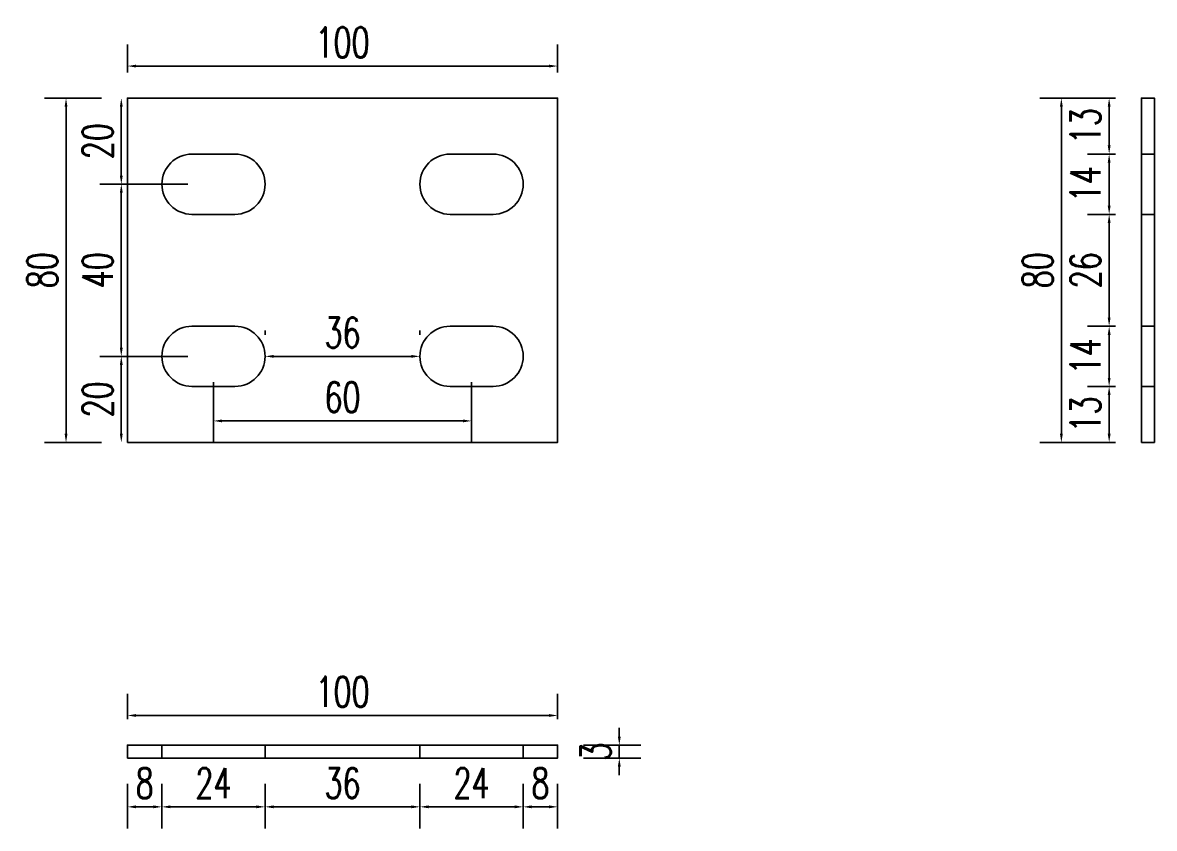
# Model space of a CAD drawing. Header units: millimetres. Extents: x -1088552 to 100, y 985 to 1353733.
# Drawn here: x -946510.8 to -946247.6, y 1261331.9 to 1261519.1 of the extents above; entities that cross this region are included whole.
import ezdxf

# ---------------------------------------------------------------- set-up
doc = ezdxf.new("R2010")
doc.units = ezdxf.units.MM
doc.header["$LTSCALE"] = 10
doc.layers.get('DEFPOINTS').update_dxf_attribs({"linetype": 'CONTINUOUS'})
doc.layers.add('W-STEEL_FRAME钢架', color=3, linetype='CONTINUOUS')
doc.styles.add('STANDARD_T3', font='simplex.shx', dxfattribs={"width": 0.7, "bigfont": 'gbcbig.shx'})
doc.dimstyles.new('W&&2', dxfattribs={"dimtxt": 3.5, "dimasz": 1, "dimexe": 2.5, "dimexo": 3, "dimgap": 1, "dimtad": 1, "dimdec": 0, "dimzin": 0, "dimdsep": 46, "dimtxsty": 'STANDARD_T3', "dimcen": 0.09, "dimclrd": 1, "dimclre": 1, "dimclrt": 7, "dimazin": 2, "dimtfac": 1, "dimtdec": 0, "dimtix": 1, "dimtmove": 2, "dimatfit": 3, "dimfxl": 100, "dimtolj": 1, "dimtzin": 0, "dimarcsym": 0})

# ---------------------------------------------------------------- blocks, each defined once
blk = doc.blocks.new('*D151')
at = {"layer": 'DEFPOINTS', "color": 0, "transparency": 16777216}
for p in [(-946386.39, 1261509.02), (-946486.39, 1261501.56), (-946386.39, 1261501.56)]:
    blk.add_point(p, dxfattribs=at)
at = {"layer": 'W-STEEL_FRAME钢架', "color": 1, "lineweight": -2, "transparency": 16777216}
for p, q in [((-946486.39, 1261507.56), (-946486.39, 1261514.02)), ((-946386.39, 1261507.56), (-946386.39, 1261514.02)), ((-946484.39, 1261509.02), (-946388.39, 1261509.02))]:
    blk.add_line(p, q, dxfattribs=at)
at = {"layer": 'W-STEEL_FRAME钢架', "color": 1, "transparency": 16777216}
for points in [[(-946484.39, 1261509.35), (-946484.39, 1261508.68), (-946486.39, 1261509.02)], [(-946388.39, 1261509.35), (-946388.39, 1261508.68), (-946386.39, 1261509.02)]]:
    blk.add_solid(points, dxfattribs=at)
at = {"layer": 'W-STEEL_FRAME钢架', "color": 7, "transparency": 16777216, "insert": (-946436.39, 1261514.52), "char_height": 7, "attachment_point": 5, "style": 'STANDARD_T3'}
blk.add_mtext('\\A1;100', dxfattribs=at)
blk = doc.blocks.new('*D152')
at = {"layer": 'DEFPOINTS', "color": 0, "transparency": 16777216}
for p in [(-946486.39, 1261501.56), (-946500.67, 1261421.56), (-946486.39, 1261421.56)]:
    blk.add_point(p, dxfattribs=at)
at = {"layer": 'W-STEEL_FRAME钢架', "color": 1, "lineweight": -2, "transparency": 16777216}
for p, q in [((-946492.39, 1261501.56), (-946505.67, 1261501.56)), ((-946500.67, 1261499.56), (-946500.67, 1261423.56)), ((-946492.39, 1261421.56), (-946505.67, 1261421.56))]:
    blk.add_line(p, q, dxfattribs=at)
at = {"layer": 'W-STEEL_FRAME钢架', "color": 1, "transparency": 16777216}
for points in [[(-946501, 1261499.56), (-946500.33, 1261499.56), (-946500.67, 1261501.56)], [(-946501, 1261423.56), (-946500.33, 1261423.56), (-946500.67, 1261421.56)]]:
    blk.add_solid(points, dxfattribs=at)
at = {"layer": 'W-STEEL_FRAME钢架', "color": 7, "transparency": 16777216, "insert": (-946506.17, 1261461.56), "char_height": 7, "attachment_point": 5, "rotation": 90, "style": 'STANDARD_T3'}
blk.add_mtext('\\A1;80', dxfattribs=at)
blk = doc.blocks.new('*D153')
at = {"layer": 'DEFPOINTS', "color": 0, "transparency": 16777216}
for p in [(-946466.39, 1261441.56), (-946406.39, 1261441.56), (-946406.39, 1261426.56)]:
    blk.add_point(p, dxfattribs=at)
at = {"layer": 'W-STEEL_FRAME钢架', "color": 1, "lineweight": -2, "transparency": 16777216}
for p, q in [((-946466.39, 1261435.56), (-946466.39, 1261421.56)), ((-946406.39, 1261435.56), (-946406.39, 1261421.56)), ((-946464.39, 1261426.56), (-946408.39, 1261426.56))]:
    blk.add_line(p, q, dxfattribs=at)
at = {"layer": 'W-STEEL_FRAME钢架', "color": 1, "transparency": 16777216}
for points in [[(-946464.39, 1261426.89), (-946464.39, 1261426.23), (-946466.39, 1261426.56)], [(-946408.39, 1261426.89), (-946408.39, 1261426.23), (-946406.39, 1261426.56)]]:
    blk.add_solid(points, dxfattribs=at)
at = {"layer": 'W-STEEL_FRAME钢架', "color": 7, "transparency": 16777216, "insert": (-946436.39, 1261432.06), "char_height": 7, "attachment_point": 5, "style": 'STANDARD_T3'}
blk.add_mtext('\\A1;60', dxfattribs=at)
blk = doc.blocks.new('*D154')
at = {"layer": 'DEFPOINTS', "color": 0, "transparency": 16777216}
for p in [(-946487.82, 1261481.56), (-946466.39, 1261481.56), (-946466.39, 1261441.56)]:
    blk.add_point(p, dxfattribs=at)
at = {"layer": 'W-STEEL_FRAME钢架', "color": 1, "lineweight": -2, "transparency": 16777216}
for p, q in [((-946472.39, 1261481.56), (-946492.82, 1261481.56)), ((-946487.82, 1261443.56), (-946487.82, 1261479.56)), ((-946472.39, 1261441.56), (-946492.82, 1261441.56))]:
    blk.add_line(p, q, dxfattribs=at)
at = {"layer": 'W-STEEL_FRAME钢架', "color": 1, "transparency": 16777216}
for points in [[(-946488.16, 1261479.56), (-946487.49, 1261479.56), (-946487.82, 1261481.56)], [(-946488.16, 1261443.56), (-946487.49, 1261443.56), (-946487.82, 1261441.56)]]:
    blk.add_solid(points, dxfattribs=at)
at = {"layer": 'W-STEEL_FRAME钢架', "color": 7, "transparency": 16777216, "insert": (-946493.32, 1261461.56), "char_height": 7, "attachment_point": 5, "rotation": 90, "style": 'STANDARD_T3'}
blk.add_mtext('\\A1;40', dxfattribs=at)
blk = doc.blocks.new('*D155')
at = {"layer": 'DEFPOINTS', "color": 0, "transparency": 16777216}
for p in [(-946386.39, 1261358.1), (-946486.39, 1261351.21), (-946386.39, 1261351.21)]:
    blk.add_point(p, dxfattribs=at)
at = {"layer": 'W-STEEL_FRAME钢架', "color": 1, "lineweight": -2, "transparency": 16777216}
for p, q in [((-946486.39, 1261357.21), (-946486.39, 1261363.1)), ((-946386.39, 1261357.21), (-946386.39, 1261363.1)), ((-946484.39, 1261358.1), (-946388.39, 1261358.1))]:
    blk.add_line(p, q, dxfattribs=at)
at = {"layer": 'W-STEEL_FRAME钢架', "color": 1, "transparency": 16777216}
for points in [[(-946484.39, 1261358.44), (-946484.39, 1261357.77), (-946486.39, 1261358.1)], [(-946388.39, 1261358.44), (-946388.39, 1261357.77), (-946386.39, 1261358.1)]]:
    blk.add_solid(points, dxfattribs=at)
at = {"layer": 'W-STEEL_FRAME钢架', "color": 7, "transparency": 16777216, "insert": (-946436.39, 1261363.6), "char_height": 7, "attachment_point": 5, "style": 'STANDARD_T3'}
blk.add_mtext('\\A1;100', dxfattribs=at)
blk = doc.blocks.new('*D156')
at = {"layer": 'DEFPOINTS', "color": 0, "transparency": 16777216}
for p in [(-946486.39, 1261348.21), (-946478.39, 1261348.21), (-946478.39, 1261336.87)]:
    blk.add_point(p, dxfattribs=at)
at = {"layer": 'W-STEEL_FRAME钢架', "color": 1, "lineweight": -2, "transparency": 16777216}
for p, q in [((-946486.39, 1261342.21), (-946486.39, 1261331.87)), ((-946478.39, 1261342.21), (-946478.39, 1261331.87)), ((-946484.39, 1261336.87), (-946480.39, 1261336.87))]:
    blk.add_line(p, q, dxfattribs=at)
at = {"layer": 'W-STEEL_FRAME钢架', "color": 1, "transparency": 16777216}
for points in [[(-946484.39, 1261337.21), (-946484.39, 1261336.54), (-946486.39, 1261336.87)], [(-946480.39, 1261337.21), (-946480.39, 1261336.54), (-946478.39, 1261336.87)]]:
    blk.add_solid(points, dxfattribs=at)
at = {"layer": 'W-STEEL_FRAME钢架', "color": 7, "transparency": 16777216, "insert": (-946482.39, 1261342.37), "char_height": 7, "attachment_point": 5, "style": 'STANDARD_T3'}
blk.add_mtext('\\A1;8', dxfattribs=at)
blk = doc.blocks.new('*D157')
at = {"layer": 'DEFPOINTS', "color": 0, "transparency": 16777216}
for p in [(-946478.39, 1261348.21), (-946454.39, 1261348.21), (-946454.39, 1261336.87)]:
    blk.add_point(p, dxfattribs=at)
at = {"layer": 'W-STEEL_FRAME钢架', "color": 1, "lineweight": -2, "transparency": 16777216}
for p, q in [((-946478.39, 1261342.21), (-946478.39, 1261331.87)), ((-946454.39, 1261342.21), (-946454.39, 1261331.87)), ((-946476.39, 1261336.87), (-946456.39, 1261336.87))]:
    blk.add_line(p, q, dxfattribs=at)
at = {"layer": 'W-STEEL_FRAME钢架', "color": 1, "transparency": 16777216}
for points in [[(-946476.39, 1261337.21), (-946476.39, 1261336.54), (-946478.39, 1261336.87)], [(-946456.39, 1261337.21), (-946456.39, 1261336.54), (-946454.39, 1261336.87)]]:
    blk.add_solid(points, dxfattribs=at)
at = {"layer": 'W-STEEL_FRAME钢架', "color": 7, "transparency": 16777216, "insert": (-946466.39, 1261342.37), "char_height": 7, "attachment_point": 5, "style": 'STANDARD_T3'}
blk.add_mtext('\\A1;24', dxfattribs=at)
blk = doc.blocks.new('*D158')
at = {"layer": 'DEFPOINTS', "color": 0, "transparency": 16777216}
for p in [(-946454.39, 1261348.21), (-946418.39, 1261348.21), (-946418.39, 1261336.87)]:
    blk.add_point(p, dxfattribs=at)
at = {"layer": 'W-STEEL_FRAME钢架', "color": 1, "lineweight": -2, "transparency": 16777216}
for p, q in [((-946454.39, 1261342.21), (-946454.39, 1261331.87)), ((-946418.39, 1261342.21), (-946418.39, 1261331.87)), ((-946452.39, 1261336.87), (-946420.39, 1261336.87))]:
    blk.add_line(p, q, dxfattribs=at)
at = {"layer": 'W-STEEL_FRAME钢架', "color": 1, "transparency": 16777216}
for points in [[(-946452.39, 1261337.21), (-946452.39, 1261336.54), (-946454.39, 1261336.87)], [(-946420.39, 1261337.21), (-946420.39, 1261336.54), (-946418.39, 1261336.87)]]:
    blk.add_solid(points, dxfattribs=at)
at = {"layer": 'W-STEEL_FRAME钢架', "color": 7, "transparency": 16777216, "insert": (-946436.39, 1261342.37), "char_height": 7, "attachment_point": 5, "style": 'STANDARD_T3'}
blk.add_mtext('\\A1;36', dxfattribs=at)
blk = doc.blocks.new('*D159')
at = {"layer": 'DEFPOINTS', "color": 0, "transparency": 16777216}
for p in [(-946418.39, 1261348.21), (-946394.39, 1261348.21), (-946394.39, 1261336.87)]:
    blk.add_point(p, dxfattribs=at)
at = {"layer": 'W-STEEL_FRAME钢架', "color": 1, "lineweight": -2, "transparency": 16777216}
for p, q in [((-946418.39, 1261342.21), (-946418.39, 1261331.87)), ((-946394.39, 1261342.21), (-946394.39, 1261331.87)), ((-946416.39, 1261336.87), (-946396.39, 1261336.87))]:
    blk.add_line(p, q, dxfattribs=at)
at = {"layer": 'W-STEEL_FRAME钢架', "color": 1, "transparency": 16777216}
for points in [[(-946416.39, 1261337.21), (-946416.39, 1261336.54), (-946418.39, 1261336.87)], [(-946396.39, 1261337.21), (-946396.39, 1261336.54), (-946394.39, 1261336.87)]]:
    blk.add_solid(points, dxfattribs=at)
at = {"layer": 'W-STEEL_FRAME钢架', "color": 7, "transparency": 16777216, "insert": (-946406.39, 1261342.37), "char_height": 7, "attachment_point": 5, "style": 'STANDARD_T3'}
blk.add_mtext('\\A1;24', dxfattribs=at)
blk = doc.blocks.new('*D160')
at = {"layer": 'DEFPOINTS', "color": 0, "transparency": 16777216}
for p in [(-946394.39, 1261348.21), (-946386.39, 1261348.21), (-946386.39, 1261336.87)]:
    blk.add_point(p, dxfattribs=at)
at = {"layer": 'W-STEEL_FRAME钢架', "color": 1, "lineweight": -2, "transparency": 16777216}
for p, q in [((-946394.39, 1261342.21), (-946394.39, 1261331.87)), ((-946386.39, 1261342.21), (-946386.39, 1261331.87)), ((-946392.39, 1261336.87), (-946388.39, 1261336.87))]:
    blk.add_line(p, q, dxfattribs=at)
at = {"layer": 'W-STEEL_FRAME钢架', "color": 1, "transparency": 16777216}
for points in [[(-946392.39, 1261337.21), (-946392.39, 1261336.54), (-946394.39, 1261336.87)], [(-946388.39, 1261337.21), (-946388.39, 1261336.54), (-946386.39, 1261336.87)]]:
    blk.add_solid(points, dxfattribs=at)
at = {"layer": 'W-STEEL_FRAME钢架', "color": 7, "transparency": 16777216, "insert": (-946390.39, 1261342.37), "char_height": 7, "attachment_point": 5, "style": 'STANDARD_T3'}
blk.add_mtext('\\A1;8', dxfattribs=at)
blk = doc.blocks.new('*D161')
at = {"layer": 'DEFPOINTS', "color": 0, "transparency": 16777216}
for p in [(-946250.65, 1261501.56), (-946258.16, 1261488.56), (-946250.65, 1261488.56)]:
    blk.add_point(p, dxfattribs=at)
at = {"layer": 'W-STEEL_FRAME钢架', "color": 1, "lineweight": -2, "transparency": 16777216}
for p, q in [((-946256.65, 1261501.56), (-946263.16, 1261501.56)), ((-946258.16, 1261499.56), (-946258.16, 1261490.56)), ((-946256.65, 1261488.56), (-946263.16, 1261488.56))]:
    blk.add_line(p, q, dxfattribs=at)
at = {"layer": 'W-STEEL_FRAME钢架', "color": 1, "transparency": 16777216}
for points in [[(-946258.49, 1261499.56), (-946257.83, 1261499.56), (-946258.16, 1261501.56)], [(-946258.49, 1261490.56), (-946257.83, 1261490.56), (-946258.16, 1261488.56)]]:
    blk.add_solid(points, dxfattribs=at)
at = {"layer": 'W-STEEL_FRAME钢架', "color": 7, "transparency": 16777216, "insert": (-946263.66, 1261495.06), "char_height": 7, "attachment_point": 5, "rotation": 90, "style": 'STANDARD_T3'}
blk.add_mtext('\\A1;13', dxfattribs=at)
blk = doc.blocks.new('*D162')
at = {"layer": 'DEFPOINTS', "color": 0, "transparency": 16777216}
for p in [(-946250.65, 1261488.56), (-946258.16, 1261474.56), (-946250.65, 1261474.56)]:
    blk.add_point(p, dxfattribs=at)
at = {"layer": 'W-STEEL_FRAME钢架', "color": 1, "lineweight": -2, "transparency": 16777216}
for p, q in [((-946256.65, 1261488.56), (-946263.16, 1261488.56)), ((-946258.16, 1261486.56), (-946258.16, 1261476.56)), ((-946256.65, 1261474.56), (-946263.16, 1261474.56))]:
    blk.add_line(p, q, dxfattribs=at)
at = {"layer": 'W-STEEL_FRAME钢架', "color": 1, "transparency": 16777216}
for points in [[(-946258.49, 1261486.56), (-946257.83, 1261486.56), (-946258.16, 1261488.56)], [(-946258.49, 1261476.56), (-946257.83, 1261476.56), (-946258.16, 1261474.56)]]:
    blk.add_solid(points, dxfattribs=at)
at = {"layer": 'W-STEEL_FRAME钢架', "color": 7, "transparency": 16777216, "insert": (-946263.66, 1261481.56), "char_height": 7, "attachment_point": 5, "rotation": 90, "style": 'STANDARD_T3'}
blk.add_mtext('\\A1;14', dxfattribs=at)
blk = doc.blocks.new('*D163')
at = {"layer": 'DEFPOINTS', "color": 0, "transparency": 16777216}
for p in [(-946250.65, 1261474.56), (-946258.16, 1261448.56), (-946250.65, 1261448.56)]:
    blk.add_point(p, dxfattribs=at)
at = {"layer": 'W-STEEL_FRAME钢架', "color": 1, "lineweight": -2, "transparency": 16777216}
for p, q in [((-946256.65, 1261474.56), (-946263.16, 1261474.56)), ((-946258.16, 1261472.56), (-946258.16, 1261450.56)), ((-946256.65, 1261448.56), (-946263.16, 1261448.56))]:
    blk.add_line(p, q, dxfattribs=at)
at = {"layer": 'W-STEEL_FRAME钢架', "color": 1, "transparency": 16777216}
for points in [[(-946258.49, 1261472.56), (-946257.83, 1261472.56), (-946258.16, 1261474.56)], [(-946258.49, 1261450.56), (-946257.83, 1261450.56), (-946258.16, 1261448.56)]]:
    blk.add_solid(points, dxfattribs=at)
at = {"layer": 'W-STEEL_FRAME钢架', "color": 7, "transparency": 16777216, "insert": (-946263.66, 1261461.56), "char_height": 7, "attachment_point": 5, "rotation": 90, "style": 'STANDARD_T3'}
blk.add_mtext('\\A1;26', dxfattribs=at)
blk = doc.blocks.new('*D164')
at = {"layer": 'DEFPOINTS', "color": 0, "transparency": 16777216}
for p in [(-946250.65, 1261448.56), (-946258.16, 1261434.56), (-946250.65, 1261434.56)]:
    blk.add_point(p, dxfattribs=at)
at = {"layer": 'W-STEEL_FRAME钢架', "color": 1, "lineweight": -2, "transparency": 16777216}
for p, q in [((-946256.65, 1261448.56), (-946263.16, 1261448.56)), ((-946258.16, 1261446.56), (-946258.16, 1261436.56)), ((-946256.65, 1261434.56), (-946263.16, 1261434.56))]:
    blk.add_line(p, q, dxfattribs=at)
at = {"layer": 'W-STEEL_FRAME钢架', "color": 1, "transparency": 16777216}
for points in [[(-946258.49, 1261446.56), (-946257.83, 1261446.56), (-946258.16, 1261448.56)], [(-946258.49, 1261436.56), (-946257.83, 1261436.56), (-946258.16, 1261434.56)]]:
    blk.add_solid(points, dxfattribs=at)
at = {"layer": 'W-STEEL_FRAME钢架', "color": 7, "transparency": 16777216, "insert": (-946263.66, 1261441.56), "char_height": 7, "attachment_point": 5, "rotation": 90, "style": 'STANDARD_T3'}
blk.add_mtext('\\A1;14', dxfattribs=at)
blk = doc.blocks.new('*D165')
at = {"layer": 'DEFPOINTS', "color": 0, "transparency": 16777216}
for p in [(-946250.65, 1261434.56), (-946258.16, 1261421.56), (-946250.65, 1261421.56)]:
    blk.add_point(p, dxfattribs=at)
at = {"layer": 'W-STEEL_FRAME钢架', "color": 1, "lineweight": -2, "transparency": 16777216}
for p, q in [((-946256.65, 1261434.56), (-946263.16, 1261434.56)), ((-946258.16, 1261432.56), (-946258.16, 1261423.56)), ((-946256.65, 1261421.56), (-946263.16, 1261421.56))]:
    blk.add_line(p, q, dxfattribs=at)
at = {"layer": 'W-STEEL_FRAME钢架', "color": 1, "transparency": 16777216}
for points in [[(-946258.49, 1261432.56), (-946257.83, 1261432.56), (-946258.16, 1261434.56)], [(-946258.49, 1261423.56), (-946257.83, 1261423.56), (-946258.16, 1261421.56)]]:
    blk.add_solid(points, dxfattribs=at)
at = {"layer": 'W-STEEL_FRAME钢架', "color": 7, "transparency": 16777216, "insert": (-946263.66, 1261428.06), "char_height": 7, "attachment_point": 5, "rotation": 90, "style": 'STANDARD_T3'}
blk.add_mtext('\\A1;13', dxfattribs=at)
blk = doc.blocks.new('*D166')
at = {"layer": 'DEFPOINTS', "color": 0, "transparency": 16777216}
for p in [(-946250.65, 1261501.56), (-946269.27, 1261421.56), (-946250.65, 1261421.56)]:
    blk.add_point(p, dxfattribs=at)
at = {"layer": 'W-STEEL_FRAME钢架', "color": 1, "lineweight": -2, "transparency": 16777216}
for p, q in [((-946256.65, 1261501.56), (-946274.27, 1261501.56)), ((-946269.27, 1261499.56), (-946269.27, 1261423.56)), ((-946256.65, 1261421.56), (-946274.27, 1261421.56))]:
    blk.add_line(p, q, dxfattribs=at)
at = {"layer": 'W-STEEL_FRAME钢架', "color": 1, "transparency": 16777216}
for points in [[(-946269.6, 1261499.56), (-946268.94, 1261499.56), (-946269.27, 1261501.56)], [(-946269.6, 1261423.56), (-946268.94, 1261423.56), (-946269.27, 1261421.56)]]:
    blk.add_solid(points, dxfattribs=at)
at = {"layer": 'W-STEEL_FRAME钢架', "color": 7, "transparency": 16777216, "insert": (-946274.77, 1261461.56), "char_height": 7, "attachment_point": 5, "rotation": 90, "style": 'STANDARD_T3'}
blk.add_mtext('\\A1;80', dxfattribs=at)
blk = doc.blocks.new('*D167')
at = {"layer": 'DEFPOINTS', "color": 0, "transparency": 16777216}
for p in [(-946454.39, 1261441.56), (-946418.39, 1261441.56), (-946418.39, 1261441.56)]:
    blk.add_point(p, dxfattribs=at)
at = {"layer": 'W-STEEL_FRAME钢架', "color": 1, "lineweight": -2, "transparency": 16777216}
for p, q in [((-946454.39, 1261447.56), (-946454.39, 1261446.56)), ((-946418.39, 1261447.56), (-946418.39, 1261446.56)), ((-946452.39, 1261441.56), (-946420.39, 1261441.56))]:
    blk.add_line(p, q, dxfattribs=at)
at = {"layer": 'W-STEEL_FRAME钢架', "color": 1, "transparency": 16777216}
for points in [[(-946452.39, 1261441.89), (-946452.39, 1261441.23), (-946454.39, 1261441.56)], [(-946420.39, 1261441.89), (-946420.39, 1261441.23), (-946418.39, 1261441.56)]]:
    blk.add_solid(points, dxfattribs=at)
at = {"layer": 'W-STEEL_FRAME钢架', "color": 7, "transparency": 16777216, "insert": (-946436.39, 1261447.06), "char_height": 7, "attachment_point": 5, "style": 'STANDARD_T3'}
blk.add_mtext('\\A1;36', dxfattribs=at)
blk = doc.blocks.new('*D168')
at = {"layer": 'DEFPOINTS', "color": 0, "transparency": 16777216}
for p in [(-946487.82, 1261501.56), (-946486.39, 1261501.56), (-946466.39, 1261481.56)]:
    blk.add_point(p, dxfattribs=at)
at = {"layer": 'W-STEEL_FRAME钢架', "color": 1, "lineweight": -2, "transparency": 16777216}
for p, q in [((-946492.39, 1261501.56), (-946492.82, 1261501.56)), ((-946487.82, 1261483.56), (-946487.82, 1261499.56)), ((-946472.39, 1261481.56), (-946492.82, 1261481.56))]:
    blk.add_line(p, q, dxfattribs=at)
at = {"layer": 'W-STEEL_FRAME钢架', "color": 1, "transparency": 16777216}
for points in [[(-946488.16, 1261499.56), (-946487.49, 1261499.56), (-946487.82, 1261501.56)], [(-946488.16, 1261483.56), (-946487.49, 1261483.56), (-946487.82, 1261481.56)]]:
    blk.add_solid(points, dxfattribs=at)
at = {"layer": 'W-STEEL_FRAME钢架', "color": 7, "transparency": 16777216, "insert": (-946493.32, 1261491.56), "char_height": 7, "attachment_point": 5, "rotation": 90, "style": 'STANDARD_T3'}
blk.add_mtext('\\A1;20', dxfattribs=at)
blk = doc.blocks.new('*D169')
at = {"layer": 'DEFPOINTS', "color": 0, "transparency": 16777216}
for p in [(-946466.39, 1261441.56), (-946487.82, 1261421.56), (-946486.39, 1261421.56)]:
    blk.add_point(p, dxfattribs=at)
at = {"layer": 'W-STEEL_FRAME钢架', "color": 1, "lineweight": -2, "transparency": 16777216}
for p, q in [((-946472.39, 1261441.56), (-946492.82, 1261441.56)), ((-946487.82, 1261439.56), (-946487.82, 1261423.56)), ((-946492.39, 1261421.56), (-946492.82, 1261421.56))]:
    blk.add_line(p, q, dxfattribs=at)
at = {"layer": 'W-STEEL_FRAME钢架', "color": 1, "transparency": 16777216}
for points in [[(-946488.16, 1261439.56), (-946487.49, 1261439.56), (-946487.82, 1261441.56)], [(-946488.16, 1261423.56), (-946487.49, 1261423.56), (-946487.82, 1261421.56)]]:
    blk.add_solid(points, dxfattribs=at)
at = {"layer": 'W-STEEL_FRAME钢架', "color": 7, "transparency": 16777216, "insert": (-946493.32, 1261431.56), "char_height": 7, "attachment_point": 5, "rotation": 90, "style": 'STANDARD_T3'}
blk.add_mtext('\\A1;20', dxfattribs=at)
blk = doc.blocks.new('*D170')
at = {"layer": 'DEFPOINTS', "color": 0, "transparency": 16777216}
for p in [(-946386.39, 1261351.21), (-946372.04, 1261351.21), (-946386.39, 1261348.21)]:
    blk.add_point(p, dxfattribs=at)
at = {"layer": 'W-STEEL_FRAME钢架', "color": 1, "lineweight": -2, "transparency": 16777216}
for p, q in [((-946372.04, 1261353.21), (-946372.04, 1261355.21)), ((-946380.39, 1261351.21), (-946367.04, 1261351.21)), ((-946372.04, 1261348.21), (-946372.04, 1261351.21)), ((-946380.39, 1261348.21), (-946367.04, 1261348.21)), ((-946372.04, 1261346.21), (-946372.04, 1261344.21))]:
    blk.add_line(p, q, dxfattribs=at)
at = {"layer": 'W-STEEL_FRAME钢架', "color": 1, "transparency": 16777216}
for points in [[(-946372.38, 1261353.21), (-946371.71, 1261353.21), (-946372.04, 1261351.21)], [(-946372.38, 1261346.21), (-946371.71, 1261346.21), (-946372.04, 1261348.21)]]:
    blk.add_solid(points, dxfattribs=at)
at = {"layer": 'W-STEEL_FRAME钢架', "color": 7, "transparency": 16777216, "insert": (-946377.54, 1261349.71), "char_height": 7, "attachment_point": 5, "rotation": 90, "style": 'STANDARD_T3'}
blk.add_mtext('\\A1;3', dxfattribs=at)

msp = doc.modelspace()

# ---------------------------------------------------------------- linework, layer by layer
at = {"layer": 'W-STEEL_FRAME钢架', "transparency": 33554687}
for p, q in [((-946250.65, 1261488.56), (-946247.65, 1261488.56)), ((-946250.65, 1261474.56), (-946247.65, 1261474.56)), ((-946250.65, 1261448.56), (-946247.65, 1261448.56)), ((-946250.65, 1261434.56), (-946247.65, 1261434.56))]:
    msp.add_line(p, q, dxfattribs=at)
for points in [[(-946486.39, 1261421.56), (-946486.39, 1261501.56), (-946386.39, 1261501.56), (-946386.39, 1261421.56)], [(-946250.65, 1261421.56), (-946247.65, 1261421.56), (-946247.65, 1261501.56), (-946250.65, 1261501.56)], [(-946486.39, 1261348.21), (-946386.39, 1261348.21), (-946386.39, 1261351.21), (-946486.39, 1261351.21)]]:
    msp.add_lwpolyline(points, close=True, dxfattribs=at)
at = {"layer": 'W-STEEL_FRAME钢架', "color": 2, "transparency": 33554687}
for points in [[(-946471.39, 1261474.56), (-946461.39, 1261474.56, 1), (-946461.39, 1261488.56), (-946471.39, 1261488.56, 1)], [(-946401.39, 1261474.56), (-946411.39, 1261474.56, -1), (-946411.39, 1261488.56), (-946401.39, 1261488.56, -1)], [(-946471.39, 1261434.56), (-946461.39, 1261434.56, 1), (-946461.39, 1261448.56), (-946471.39, 1261448.56, 1)], [(-946401.39, 1261434.56), (-946411.39, 1261434.56, -1), (-946411.39, 1261448.56), (-946401.39, 1261448.56, -1)]]:
    msp.add_lwpolyline(points, format="xyb", close=True, dxfattribs=at)
at = {"layer": 'W-STEEL_FRAME钢架', "transparency": 33554687}
for points in [[(-946478.39, 1261351.21), (-946478.39, 1261348.21)], [(-946454.39, 1261351.21), (-946454.39, 1261348.21)], [(-946418.39, 1261351.21), (-946418.39, 1261348.21)], [(-946394.39, 1261351.21), (-946394.39, 1261348.21)]]:
    msp.add_lwpolyline(points, dxfattribs=at)

# ---------------------------------------------------------------- dimensions: what is measured, and where the dimension line sits
for base, p1, p2, picture, middle in [((-946386.39, 1261509.02), (-946486.39, 1261501.56), (-946386.39, 1261501.56), '*D151', (-946436.39, 1261514.52)), ((-946418.39, 1261441.56), (-946454.39, 1261441.56), (-946418.39, 1261441.56), '*D167', (-946436.39, 1261447.06)), ((-946406.39, 1261426.56), (-946466.39, 1261441.56), (-946406.39, 1261441.56), '*D153', (-946436.39, 1261432.06)), ((-946386.39, 1261358.1), (-946486.39, 1261351.21), (-946386.39, 1261351.21), '*D155', (-946436.39, 1261363.6)), ((-946478.39, 1261336.87), (-946486.39, 1261348.21), (-946478.39, 1261348.21), '*D156', (-946482.39, 1261342.37)), ((-946454.39, 1261336.87), (-946478.39, 1261348.21), (-946454.39, 1261348.21), '*D157', (-946466.39, 1261342.37)), ((-946418.39, 1261336.87), (-946454.39, 1261348.21), (-946418.39, 1261348.21), '*D158', (-946436.39, 1261342.37)), ((-946394.39, 1261336.87), (-946418.39, 1261348.21), (-946394.39, 1261348.21), '*D159', (-946406.39, 1261342.37)), ((-946386.39, 1261336.87), (-946394.39, 1261348.21), (-946386.39, 1261348.21), '*D160', (-946390.39, 1261342.37))]:
    dim = msp.add_linear_dim(base=base, p1=p1, p2=p2, dimstyle='W&&2', dxfattribs=at)
    dim.commit()
    dim.dimension.update_dxf_attribs({"geometry": picture, "text_midpoint": middle})
for base, p1, p2, picture, middle in [((-946500.67, 1261421.56), (-946486.39, 1261501.56), (-946486.39, 1261421.56), '*D152', (-946506.17, 1261461.56)), ((-946487.82, 1261501.56), (-946466.39, 1261481.56), (-946486.39, 1261501.56), '*D168', (-946493.32, 1261491.56)), ((-946269.27, 1261421.56), (-946250.65, 1261501.56), (-946250.65, 1261421.56), '*D166', (-946274.77, 1261461.56)), ((-946258.16, 1261488.56), (-946250.65, 1261501.56), (-946250.65, 1261488.56), '*D161', (-946263.66, 1261495.06)), ((-946258.16, 1261474.56), (-946250.65, 1261488.56), (-946250.65, 1261474.56), '*D162', (-946263.66, 1261481.56)), ((-946487.82, 1261481.56), (-946466.39, 1261441.56), (-946466.39, 1261481.56), '*D154', (-946493.32, 1261461.56)), ((-946258.16, 1261448.56), (-946250.65, 1261474.56), (-946250.65, 1261448.56), '*D163', (-946263.66, 1261461.56)), ((-946258.16, 1261434.56), (-946250.65, 1261448.56), (-946250.65, 1261434.56), '*D164', (-946263.66, 1261441.56)), ((-946487.82, 1261421.56), (-946466.39, 1261441.56), (-946486.39, 1261421.56), '*D169', (-946493.32, 1261431.56)), ((-946258.16, 1261421.56), (-946250.65, 1261434.56), (-946250.65, 1261421.56), '*D165', (-946263.66, 1261428.06)), ((-946372.04, 1261351.21), (-946386.39, 1261348.21), (-946386.39, 1261351.21), '*D170', (-946377.54, 1261349.71))]:
    dim = msp.add_linear_dim(base=base, p1=p1, p2=p2, angle=90, dimstyle='W&&2', dxfattribs=at)
    dim.commit()
    dim.dimension.update_dxf_attribs({"geometry": picture, "text_midpoint": middle})

doc.saveas('drawing.dxf')
